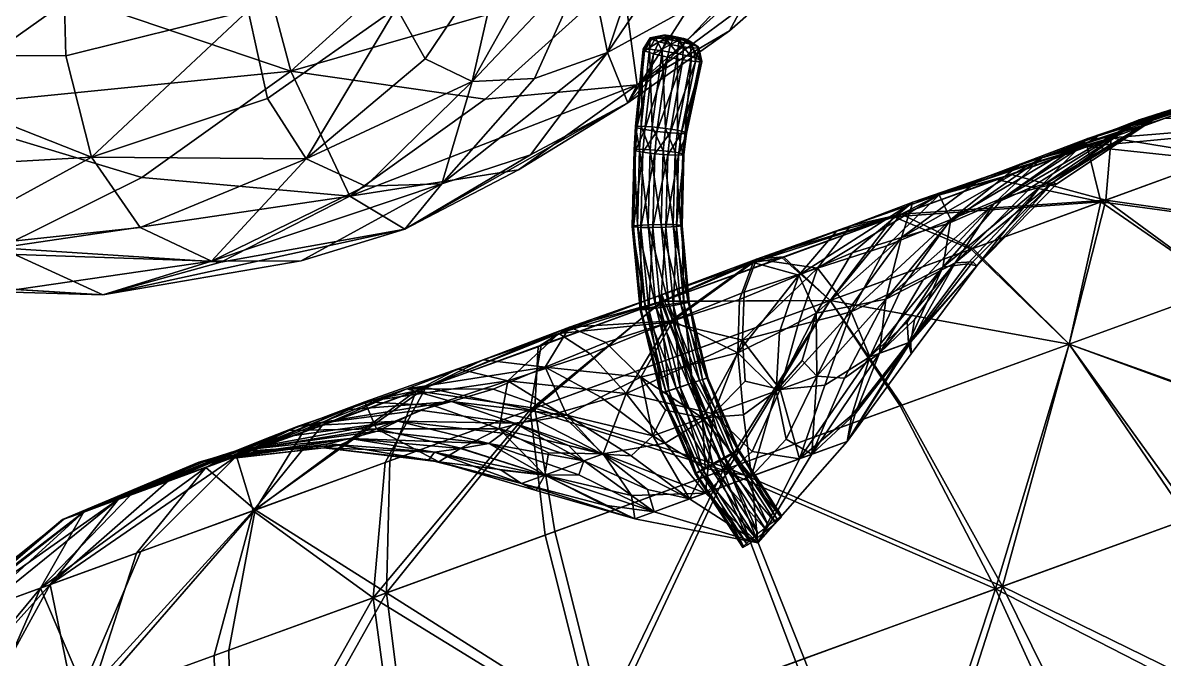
# Model space of a CAD drawing. Header units: millimetres. Extents: x -100 to 100, y -108 to 108.
# Drawn here: x -64.94 to -34.67, y -49 to -32.12 of the extents above; entities that cross this region are included whole.
import ezdxf

# ---------------------------------------------------------------- set-up
doc = ezdxf.new("R2010")
doc.units = ezdxf.units.MM
doc.layers.get('0').update_dxf_attribs({"color": 53, "true_color": 0xc6e157})

msp = doc.modelspace()

# ---------------------------------------------------------------- meshes
at = {"color": 54, "true_color": 0x94b11b}
mesh = msp.add_polyface(dxfattribs=at)
corners = [(-79.263, -26.28, 10.909), (-73.817, -31.132, 13.058), (-77.803, -33.025, 18.098), (-73.112, -10.651, 1.189), (-76.701, -14.652, 3.245), (-81.479, -9.493, 3.93), (-63.482, -10.313, 0.113), (-57.189, -14.317, 1.674), (-61.127, -19.586, 2.978), (-67.222, -15.322, 1.347), (-65.318, -24.252, 5.386), (-71.201, -19.757, 3.627), (-69.738, -6.132, 0.078), (-69.602, -28.154, 8.783), (-75.266, -23.462, 6.849), (-80.367, -17.991, 6.153), (-60.134, -4.888, 0.029), (-53.665, -8.604, 1.586), (-59.39, -27.577, 8.832), (-55.244, -22.968, 6.443), (-63.633, -31.439, 12.2), (-74.92, -17.383, 64.298), (-72.8, -11.8, 66.568), (-79.301, -8.301, 65.097), (-69.559, -24.748, 61.575), (-63.387, -25.742, 60.986), (-62.291, -21.475, 63.654), (-68.28, -19.893, 64.551), (-60.663, -17.002, 65.597), (-66.378, -14.8, 66.678), (-76.354, -22.71, 61.085), (-58.56, -12.496, 66.731), (-56.039, -8.126, 66.974), (-61.052, -4.714, 68.117), (-63.94, -9.672, 67.889), (-70.104, -6.194, 67.837), (-63.893, -29.633, 57.676), (-70.13, -29.159, 57.818), (-76.991, -27.549, 56.985), (-76.85, -31.737, 52.204), (-70.002, -32.971, 53.467), (-56.286, -18.107, 63.495), (-58.514, -25.534, 59.424), (-57.61, -21.896, 61.751), (-58.974, -28.883, 56.618), (-58.964, -31.797, 53.447)]
mesh.append_faces([[corners[k] for k in face] for face in [(0, 1, 2, 0), (3, 4, 5, 3), (6, 7, 8, 6), (8, 9, 6, 8), (8, 10, 11, 8), (11, 9, 8, 11), (11, 4, 3, 11), (3, 9, 11, 3), (3, 12, 6, 3), (6, 9, 3, 6), (13, 1, 0, 13), (0, 14, 13, 0), (15, 4, 11, 15), (11, 14, 15, 11), (11, 10, 13, 11), (13, 14, 11, 13), (6, 16, 17, 6), (18, 10, 8, 18), (8, 19, 18, 8), (13, 10, 18, 13), (18, 20, 13, 18), (21, 22, 23, 21), (24, 25, 26, 24), (26, 27, 24, 26), (26, 28, 29, 26), (29, 27, 26, 29), (29, 22, 21, 29), (21, 27, 29, 21), (21, 30, 24, 21), (24, 27, 21, 24), (31, 32, 33, 31), (33, 34, 31, 33), (35, 22, 29, 35), (29, 34, 35, 29), (29, 28, 31, 29), (31, 34, 29, 31), (23, 22, 35, 23), (36, 25, 24, 36), (24, 37, 36, 24), (24, 30, 38, 24), (38, 37, 24, 38), (38, 39, 40, 38), (36, 37, 40, 36), (31, 28, 41, 31), (26, 25, 42, 26), (42, 43, 26, 42), (41, 28, 26, 41), (26, 43, 41, 26), (42, 25, 36, 42), (36, 44, 42, 36), (45, 44, 36, 45)]], dxfattribs={"vtx2": -1, "vtx3": -1, "color": 54})
mesh = msp.add_polyface(dxfattribs=at)
corners = [(-56.27, -36.72, 24.988), (-51.795, -36.018, 29.254), (-54.807, -37.599, 32.9), (-59.692, -38.467, 29.183), (-57.561, -38.433, 36.897), (-62.818, -39.333, 33.808), (-49.048, -30.869, 18.473), (-53.829, -29.77, 13.388), (-49.922, -25.441, 11.123), (-48.642, -33.765, 26.082), (-52.678, -34.153, 21.377), (-57.833, -33.408, 16.574), (-45.459, -30.913, 23.507), (-59.39, -27.577, 8.832), (-59.942, -38.442, 41.12), (-53.83, -36.394, 39.343), (-55.849, -36.458, 42.866), (-51.371, -33.597, 41.186), (-53.02, -33.678, 44.016), (-54.273, -33.08, 46.877), (-57.427, -35.731, 46.458), (-48.897, -34.247, 32.894), (-51.477, -35.629, 35.987), (-47.286, -31.74, 35.899), (-49.429, -32.915, 38.455), (-49.933, -30.419, 42.465), (-48.392, -29.817, 40.316), (-48.095, -26.695, 41.581), (-46.671, -28.834, 38.259), (-52.174, -29.969, 46.818), (-51.228, -30.478, 44.644), (-50.245, -27.234, 44.82), (-46.199, -32.335, 30.163), (-43.476, -29.939, 27.911), (-45.035, -30.184, 33.595), (-58.964, -31.797, 53.447), (-55.34, -29.75, 52.406), (-55.26, -27.276, 54.927), (-55.029, -31.728, 49.698), (-58.456, -34.129, 50.023), (-52.669, -28.865, 48.953), (-52.796, -27.242, 50.993)]
mesh.append_faces([[corners[k] for k in face] for face in [(0, 1, 2, 0), (2, 3, 0, 2), (2, 4, 5, 2), (6, 7, 8, 6), (9, 1, 0, 9), (0, 10, 9, 0), (11, 10, 0, 11), (11, 7, 6, 11), (6, 10, 11, 6), (6, 12, 9, 6), (9, 10, 6, 9), (13, 7, 11, 13), (14, 4, 15, 14), (15, 16, 14, 15), (15, 17, 18, 15), (18, 16, 15, 18), (18, 19, 20, 18), (20, 16, 18, 20), (2, 1, 21, 2), (21, 22, 2, 21), (21, 23, 24, 21), (24, 22, 21, 24), (24, 17, 15, 24), (15, 22, 24, 15), (15, 4, 2, 15), (2, 22, 15, 2), (25, 26, 27, 25), (25, 17, 24, 25), (24, 26, 25, 24), (24, 23, 28, 24), (28, 26, 24, 28), (29, 30, 31, 29), (29, 19, 18, 29), (18, 30, 29, 18), (18, 17, 25, 18), (25, 30, 18, 25), (21, 1, 9, 21), (9, 32, 21, 9), (9, 12, 33, 9), (33, 32, 9, 33), (34, 32, 33, 34), (34, 23, 21, 34), (21, 32, 34, 21), (28, 23, 34, 28), (35, 36, 37, 35), (20, 19, 38, 20), (38, 39, 20, 38), (38, 36, 35, 38), (38, 40, 41, 38), (38, 19, 29, 38), (29, 40, 38, 29)]], dxfattribs={"vtx2": -1, "vtx3": -1, "color": 54})
mesh = msp.add_polyface(dxfattribs=at)
corners = [(-77.803, -33.025, 18.098), (-73.817, -31.132, 13.058), (-67.814, -34.405, 16.429), (-71.776, -36.324, 21.398), (-61.787, -36.225, 20.559), (-65.543, -38.09, 25.222), (-68.969, -38.957, 30.377), (-75.381, -37.164, 26.902), (-81.423, -33.815, 23.683), (-62.818, -39.333, 33.808), (-59.692, -38.467, 29.183), (-54.807, -37.599, 32.9), (-56.27, -36.72, 24.988), (-59.942, -38.442, 41.12), (-61.833, -37.553, 45.446), (-67.69, -38.175, 43.725), (-65.526, -39.256, 38.707), (-74.304, -37.514, 41.425), (-71.933, -38.781, 35.839), (-57.561, -38.433, 36.897), (-78.495, -36.896, 32.731), (-80.982, -35.487, 38.678), (-57.833, -33.408, 16.574), (-69.602, -28.154, 8.783), (-63.633, -31.439, 12.2), (-59.39, -27.577, 8.832), (-75.948, -35.113, 46.948), (-76.85, -31.737, 52.204), (-83.645, -29.319, 50.085), (-63.12, -35.688, 49.751), (-69.185, -36.028, 48.707), (-63.805, -32.999, 53.879), (-70.002, -32.971, 53.467), (-70.13, -29.159, 57.818), (-76.991, -27.549, 56.985), (-63.893, -29.633, 57.676), (-57.427, -35.731, 46.458), (-55.849, -36.458, 42.866), (-58.964, -31.797, 53.447), (-58.456, -34.129, 50.023), (-55.029, -31.728, 49.698)]
mesh.append_faces([[corners[k] for k in face] for face in [(0, 1, 2, 0), (2, 3, 0, 2), (2, 4, 5, 2), (5, 3, 2, 5), (5, 6, 7, 5), (7, 3, 5, 7), (7, 8, 0, 7), (0, 3, 7, 0), (9, 10, 11, 9), (9, 6, 5, 9), (5, 10, 9, 5), (5, 4, 12, 5), (12, 10, 5, 12), (13, 14, 15, 13), (15, 16, 13, 15), (15, 17, 18, 15), (18, 16, 15, 18), (18, 6, 9, 18), (9, 16, 18, 9), (9, 19, 13, 9), (13, 16, 9, 13), (7, 6, 18, 7), (18, 20, 7, 18), (18, 17, 21, 18), (21, 20, 18, 21), (12, 4, 22, 12), (2, 1, 23, 2), (23, 24, 2, 23), (22, 24, 25, 22), (22, 4, 2, 22), (2, 24, 22, 2), (21, 17, 26, 21), (26, 27, 28, 26), (15, 14, 29, 15), (29, 30, 15, 29), (29, 31, 32, 29), (32, 30, 29, 32), (32, 27, 26, 32), (26, 30, 32, 26), (26, 17, 15, 26), (15, 30, 26, 15), (32, 33, 34, 32), (32, 31, 35, 32), (36, 14, 13, 36), (13, 37, 36, 13), (35, 31, 38, 35), (29, 14, 36, 29), (36, 39, 29, 36), (38, 39, 40, 38), (38, 31, 29, 38), (29, 39, 38, 29)]], dxfattribs={"vtx2": -1, "vtx3": -1, "color": 54})
mesh = msp.add_polyface(dxfattribs=at)
corners = [(-47.376, -32.588, 33.652), (-47.514, -32.571, 33.55), (-47.682, -32.54, 33.531), (-47.837, -32.504, 33.6), (-47.935, -32.472, 33.737), (-47.951, -32.453, 33.907), (-47.881, -32.452, 34.064), (-47.743, -32.47, 34.165), (-47.574, -32.501, 34.184), (-47.42, -32.537, 34.116), (-47.322, -32.569, 33.978), (-47.423, -32.758, 33.255), (-47.761, -32.696, 33.217), (-48.069, -32.624, 33.354), (-48.265, -32.561, 33.629), (-48.298, -32.523, 33.969), (-48.157, -32.521, 34.282), (-47.881, -32.556, 34.485), (-47.544, -32.618, 34.523), (-47.236, -32.69, 34.386), (-47.841, -33.035, 33.111), (-47.434, -33.109, 33.157), (-48.213, -32.947, 33.277), (-48.45, -32.87, 33.609), (-48.489, -32.825, 34.019), (-48.32, -32.823, 34.397), (-47.987, -32.865, 34.642), (-47.58, -32.94, 34.688), (-47.208, -33.027, 34.522), (-48.652, -34.905, 33.822), (-48.446, -34.953, 33.535), (-48.687, -34.872, 34.175), (-48.54, -34.864, 34.499), (-48.252, -34.882, 34.708), (-47.899, -34.922, 34.746)]
mesh.append_faces([[corners[k] for k in face] for face in [(2, 4, 6, 2), (6, 8, 10, 6), (2, 6, 10, 2), (0, 2, 10, 0)]], dxfattribs={"vtx0": -1, "vtx1": -1, "vtx2": -1, "vtx3": -1, "color": 54})
mesh.append_faces([[corners[k] for k in face] for face in [(0, 1, 2, 0), (2, 3, 4, 2), (4, 5, 6, 4), (6, 7, 8, 6), (8, 9, 10, 8), (11, 1, 0, 11), (12, 2, 1, 12), (1, 11, 12, 1), (13, 3, 2, 13), (2, 12, 13, 2), (14, 4, 3, 14), (3, 13, 14, 3), (15, 5, 4, 15), (4, 14, 15, 4), (16, 6, 5, 16), (5, 15, 16, 5), (17, 7, 6, 17), (6, 16, 17, 6), (18, 8, 7, 18), (7, 17, 18, 7), (19, 9, 8, 19), (8, 18, 19, 8), (20, 12, 11, 20), (11, 21, 20, 11), (22, 13, 12, 22), (12, 20, 22, 12), (23, 14, 13, 23), (13, 22, 23, 13), (24, 15, 14, 24), (14, 23, 24, 14), (25, 16, 15, 25), (15, 24, 25, 15), (26, 17, 16, 26), (16, 25, 26, 16), (27, 18, 17, 27), (17, 26, 27, 17), (18, 27, 28, 18), (29, 23, 22, 29), (22, 30, 29, 22), (31, 24, 23, 31), (23, 29, 31, 23), (32, 25, 24, 32), (24, 31, 32, 24), (33, 26, 25, 33), (25, 32, 33, 25), (34, 27, 26, 34), (26, 33, 34, 26)]], dxfattribs={"vtx2": -1, "vtx3": -1, "color": 54})
mesh = msp.add_polyface(dxfattribs=at)
corners = [(-43.522, -39.485, 13.177), (-44.766, -38.331, 17.038), (-41.644, -37.202, 18.318), (-39.745, -38.111, 14.617), (-45.485, -38.392, 20.693), (-48.002, -39.516, 16.361), (-43.866, -38.631, 24.904), (-42.027, -38.036, 26.156), (-40.633, -36.685, 23.315), (-42.985, -37.511, 21.825), (-45.804, -39.263, 23.91), (-47.977, -39.507, 52.392), (-44.797, -38.357, 52.034), (-45.57, -38.482, 48.454), (-47.991, -39.334, 48.705), (-41.834, -37.271, 50.81), (-43.527, -39.487, 55.788), (-39.784, -38.125, 54.336), (-41.631, -37.817, 41.534), (-42.941, -38.22, 43.239), (-41.337, -36.882, 45.874), (-44.361, -38.811, 44.48), (-45.933, -39.457, 45.216), (-43.354, -37.646, 47.472), (-39.125, -36.278, 48.866), (-40.324, -37.342, 27.462), (-42.968, -39.784, 28.388), (-43.894, -39.825, 41.116), (-40.393, -37.441, 39.612), (-42.046, -39.448, 38.203), (-42.972, -39.637, 39.748), (-47.306, -32.588, 33.808), (-47.376, -32.588, 33.652), (-47.322, -32.569, 33.978), (-47.148, -32.793, 33.458), (-47.007, -32.791, 33.771), (-47.423, -32.758, 33.255), (-47.039, -32.754, 34.111), (-47.42, -32.537, 34.116), (-47.236, -32.69, 34.386), (-47.101, -33.151, 33.402), (-46.932, -33.149, 33.78), (-47.434, -33.109, 33.157), (-47.208, -33.027, 34.522), (-47.544, -32.618, 34.523), (-46.971, -33.104, 34.19), (-47.482, -35.063, 33.638), (-47.335, -35.055, 33.962), (-47.369, -35.022, 34.315), (-47.576, -34.973, 34.602)]
mesh.append_faces([[corners[k] for k in face] for face in [(31, 32, 33, 31)]], dxfattribs={"vtx1": -1, "vtx3": -1, "color": 54})
mesh.append_faces([[corners[k] for k in face] for face in [(0, 1, 2, 0), (2, 3, 0, 2), (4, 1, 5, 4), (6, 7, 8, 6), (8, 9, 6, 8), (2, 9, 8, 2), (2, 1, 4, 2), (4, 9, 2, 4), (4, 10, 6, 4), (6, 9, 4, 6), (11, 12, 13, 11), (13, 14, 11, 13), (15, 12, 16, 15), (16, 17, 15, 16), (18, 19, 20, 18), (21, 22, 13, 21), (13, 23, 21, 13), (13, 12, 15, 13), (15, 23, 13, 15), (15, 24, 20, 15), (20, 23, 15, 20), (20, 19, 21, 20), (21, 23, 20, 21), (25, 7, 26, 25), (21, 19, 27, 21), (18, 28, 29, 18), (27, 19, 18, 27), (18, 30, 27, 18), (34, 32, 31, 34), (31, 35, 34, 31), (32, 34, 36, 32), (37, 33, 38, 37), (38, 39, 37, 38), (35, 31, 33, 35), (33, 37, 35, 33), (40, 34, 35, 40), (35, 41, 40, 35), (42, 36, 34, 42), (34, 40, 42, 34), (43, 39, 44, 43), (45, 37, 39, 45), (39, 43, 45, 39), (41, 35, 37, 41), (37, 45, 41, 37), (46, 40, 41, 46), (41, 47, 46, 41), (48, 45, 43, 48), (43, 49, 48, 43), (47, 41, 45, 47), (45, 48, 47, 45)]], dxfattribs={"vtx2": -1, "vtx3": -1, "color": 54})
mesh = msp.add_polyface(dxfattribs=at)
corners = [(-47.77, -35.044, 33.429), (-47.434, -33.109, 33.157), (-47.101, -33.151, 33.402), (-47.482, -35.063, 33.638), (-48.123, -35.004, 33.391), (-47.841, -33.035, 33.111), (-48.446, -34.953, 33.535), (-48.213, -32.947, 33.277), (-47.576, -34.973, 34.602), (-47.208, -33.027, 34.522), (-47.58, -32.94, 34.688), (-47.899, -34.922, 34.746), (-47.406, -35.626, 34.008), (-47.456, -37.509, 34.13), (-47.6, -37.529, 33.815), (-48.545, -37.549, 33.723), (-48.492, -35.557, 33.594), (-48.176, -35.596, 33.453), (-48.229, -37.552, 33.58), (-48.748, -37.537, 34.005), (-48.694, -35.517, 33.875), (-48.782, -37.517, 34.35), (-48.728, -35.488, 34.219), (-48.639, -37.497, 34.666), (-48.585, -35.477, 34.535), (-48.356, -37.48, 34.867), (-48.303, -35.488, 34.738), (-48.01, -37.473, 34.901), (-47.957, -35.517, 34.774), (-47.693, -37.476, 34.757), (-47.641, -35.557, 34.633), (-47.49, -37.489, 34.475), (-47.439, -35.597, 34.352), (-47.335, -35.055, 33.962), (-47.549, -35.637, 33.692), (-47.831, -35.626, 33.489), (-48.652, -34.905, 33.822), (-48.687, -34.872, 34.175), (-48.54, -34.864, 34.499), (-48.252, -34.882, 34.708), (-47.369, -35.022, 34.315)]
mesh.append_faces([[corners[k] for k in face] for face in [(0, 1, 2, 0), (2, 3, 0, 2), (4, 5, 1, 4), (1, 0, 4, 1), (6, 7, 5, 6), (5, 4, 6, 5), (8, 9, 10, 8), (10, 11, 8, 10), (12, 13, 14, 12), (15, 16, 17, 15), (17, 18, 15, 17), (19, 20, 16, 19), (16, 15, 19, 16), (21, 22, 20, 21), (20, 19, 21, 20), (23, 24, 22, 23), (22, 21, 23, 22), (25, 26, 24, 25), (24, 23, 25, 24), (27, 28, 26, 27), (26, 25, 27, 26), (29, 30, 28, 29), (28, 27, 29, 28), (31, 32, 30, 31), (30, 29, 31, 30), (13, 12, 32, 13), (32, 31, 13, 32), (33, 12, 34, 33), (34, 3, 33, 34), (3, 34, 35, 3), (35, 0, 3, 35), (0, 35, 17, 0), (17, 4, 0, 17), (4, 17, 16, 4), (16, 6, 4, 16), (6, 16, 20, 6), (20, 36, 6, 20), (36, 20, 22, 36), (22, 37, 36, 22), (37, 22, 24, 37), (24, 38, 37, 24), (38, 24, 26, 38), (26, 39, 38, 26), (39, 26, 28, 39), (28, 11, 39, 28), (11, 28, 30, 11), (30, 8, 11, 30), (8, 30, 32, 8), (32, 40, 8, 32), (40, 32, 12, 40), (12, 33, 40, 12)]], dxfattribs={"vtx2": -1, "vtx3": -1, "color": 54})
mesh = msp.add_polyface(dxfattribs=at)
corners = [(-30.38, -34.702, 22.34), (-33.847, -34.357, 24.684), (-32.19, -33.761, 27.447), (-36.215, -36.826, 16.686), (-33.045, -35.672, 19.283), (-29.367, -37.8, 16.421), (-38.719, -36.144, 20.084), (-36.072, -35.174, 22.218), (-40.324, -37.342, 27.462), (-38.486, -35.874, 25.014), (-40.633, -36.685, 23.315), (-38.917, -36.756, 28.881), (-36.69, -35.191, 26.928), (-37.963, -36.483, 30.477), (-37.514, -36.393, 32.199), (-34.701, -34.526, 31.375), (-35.394, -34.749, 29.062), (-31.233, -33.42, 30.46), (-41.644, -37.202, 18.318), (-36.35, -36.875, 52.062), (-39.125, -36.278, 48.866), (-41.834, -37.271, 50.81), (-30.753, -34.838, 45.642), (-33.31, -35.769, 49.115), (-29.402, -37.813, 51.943), (-34.63, -34.656, 43.429), (-36.711, -35.406, 46.35), (-37.882, -35.684, 41.386), (-40.393, -37.441, 39.612), (-41.631, -37.817, 41.534), (-41.337, -36.882, 45.874), (-39.514, -36.248, 43.779), (-32.922, -34.027, 40.27), (-37.618, -36.357, 33.999), (-34.716, -34.502, 33.83), (-38.201, -36.495, 35.848), (-35.331, -34.696, 36.358), (-31.708, -33.578, 36.983), (-31.109, -33.367, 33.676), (-39.188, -36.928, 37.718), (-36.437, -35.128, 38.895)]
mesh.append_faces([[corners[k] for k in face] for face in [(0, 1, 2, 0), (3, 4, 5, 3), (3, 6, 7, 3), (7, 4, 3, 7), (7, 1, 0, 7), (0, 4, 7, 0), (8, 9, 10, 8), (8, 11, 12, 8), (12, 9, 8, 12), (12, 1, 7, 12), (7, 9, 12, 7), (7, 6, 10, 7), (10, 9, 7, 10), (13, 14, 15, 13), (15, 16, 13, 15), (15, 17, 2, 15), (2, 16, 15, 2), (2, 1, 12, 2), (12, 16, 2, 12), (12, 11, 13, 12), (13, 16, 12, 13), (18, 6, 3, 18), (10, 6, 18, 10), (19, 20, 21, 19), (22, 23, 24, 22), (22, 25, 26, 22), (26, 23, 22, 26), (26, 20, 19, 26), (19, 23, 26, 19), (27, 28, 29, 27), (30, 20, 26, 30), (26, 31, 30, 26), (26, 25, 27, 26), (27, 31, 26, 27), (32, 25, 22, 32), (15, 14, 33, 15), (33, 34, 15, 33), (33, 35, 36, 33), (36, 34, 33, 36), (36, 37, 38, 36), (38, 34, 36, 38), (38, 17, 15, 38), (15, 34, 38, 15), (39, 28, 27, 39), (27, 40, 39, 27), (27, 25, 32, 27), (32, 40, 27, 32), (32, 37, 36, 32), (36, 40, 32, 36), (36, 35, 39, 36), (39, 40, 36, 39)]], dxfattribs={"vtx2": -1, "vtx3": -1, "color": 54})
mesh = msp.add_polyface(dxfattribs=at)
corners = [(-48.002, -39.516, 16.361), (-48.077, -39.365, 20.066), (-45.485, -38.392, 20.693), (-47.977, -39.507, 52.392), (-47.991, -39.334, 48.705), (-50.439, -40.195, 48.253), (-48.937, -41.956, 26.034), (-47.342, -41.228, 26.084), (-47.808, -40.066, 23.378), (-47.904, -43.274, 28.492), (-46.623, -42.49, 28.366), (-48.549, -41.519, 42.414), (-47.892, -42.394, 40.788), (-48.227, -43.074, 39.602), (-46.911, -42.595, 40.358), (-47.268, -41.201, 42.687), (-49.477, -40.599, 45.005), (-47.7, -40.026, 45.405), (-47.6, -37.529, 33.815), (-47.549, -35.637, 33.692), (-47.406, -35.626, 34.008), (-47.882, -37.545, 33.613), (-47.831, -35.626, 33.489), (-48.229, -37.552, 33.58), (-48.176, -35.596, 33.453), (-47.406, -39.566, 33.905), (-47.456, -37.509, 34.13), (-47.263, -39.533, 34.22), (-47.685, -39.616, 33.705), (-48.027, -39.67, 33.674), (-48.339, -39.714, 33.82), (-48.545, -37.549, 33.723), (-48.538, -39.736, 34.103), (-48.748, -37.537, 34.005), (-48.429, -39.696, 34.764), (-48.639, -37.497, 34.666), (-48.782, -37.517, 34.35), (-48.149, -39.645, 34.964), (-48.356, -37.48, 34.867), (-47.808, -39.591, 34.995), (-48.01, -37.473, 34.901), (-47.496, -39.547, 34.849), (-47.693, -37.476, 34.757), (-47.296, -39.526, 34.566), (-47.49, -37.489, 34.475), (-47.507, -41.783, 33.715), (-47.178, -41.674, 33.746), (-47.805, -41.881, 33.862), (-47.995, -41.943, 34.146), (-48.024, -41.951, 34.492), (-48.571, -39.73, 34.449), (-47.885, -41.903, 34.807), (-47.616, -41.812, 35.006), (-47.288, -41.703, 35.036), (-46.989, -41.605, 34.889)]
mesh.append_faces([[corners[k] for k in face] for face in [(0, 1, 2, 0), (3, 4, 5, 3), (6, 7, 8, 6), (6, 9, 10, 6), (10, 7, 6, 10), (11, 12, 13, 11), (14, 12, 11, 14), (11, 15, 14, 11), (11, 16, 17, 11), (17, 15, 11, 17), (18, 19, 20, 18), (21, 22, 19, 21), (19, 18, 21, 19), (23, 24, 22, 23), (22, 21, 23, 22), (25, 18, 26, 25), (26, 27, 25, 26), (28, 21, 18, 28), (18, 25, 28, 18), (29, 23, 21, 29), (21, 28, 29, 21), (30, 31, 23, 30), (23, 29, 30, 23), (32, 33, 31, 32), (31, 30, 32, 31), (34, 35, 36, 34), (37, 38, 35, 37), (35, 34, 37, 35), (39, 40, 38, 39), (38, 37, 39, 38), (41, 42, 40, 41), (40, 39, 41, 40), (43, 44, 42, 43), (42, 41, 43, 42), (27, 26, 44, 27), (44, 43, 27, 44), (45, 29, 28, 45), (28, 46, 45, 28), (47, 30, 29, 47), (29, 45, 47, 29), (48, 32, 30, 48), (30, 47, 48, 30), (49, 50, 32, 49), (32, 48, 49, 32), (51, 34, 50, 51), (50, 49, 51, 50), (52, 37, 34, 52), (34, 51, 52, 34), (53, 39, 37, 53), (37, 52, 53, 37), (39, 53, 54, 39)]], dxfattribs={"vtx2": -1, "vtx3": -1, "color": 54})
mesh = msp.add_polyface(dxfattribs=at)
corners = [(-41.661, -55.5, 2.039), (-35.834, -53.379, 2.864), (-32.598, -60.677, 1.088), (-38.954, -47.067, 5.759), (-37.189, -40.647, 10.951), (-33.054, -39.142, 13.343), (-29.168, -43.505, 10.276), (-33.878, -45.22, 7.553), (-30.228, -51.339, 4.821), (-41.627, -42.262, 9.341), (-41.953, -55.606, 66.822), (-36.223, -53.521, 66.102), (-39.142, -47.136, 63.141), (-37.188, -40.647, 57.888), (-41.671, -42.278, 59.546), (-34.03, -45.275, 61.307), (-30.64, -51.489, 64.141), (-29.28, -43.546, 58.45), (-33.054, -39.142, 55.308), (-33.196, -60.895, 67.958), (-29.367, -37.8, 16.421), (-36.215, -36.826, 16.686), (-40.633, -36.685, 23.315), (-42.027, -38.036, 26.156), (-40.324, -37.342, 27.462), (-39.745, -38.111, 14.617), (-43.522, -39.485, 13.177), (-41.644, -37.202, 18.318), (-39.784, -38.125, 54.336), (-43.527, -39.487, 55.788), (-36.35, -36.875, 52.062), (-41.834, -37.271, 50.81), (-29.402, -37.813, 51.943), (-33.31, -35.769, 49.115), (-41.631, -37.817, 41.534), (-39.514, -36.248, 43.779), (-37.882, -35.684, 41.386), (-41.337, -36.882, 45.874), (-39.632, -38.569, 32.823), (-37.514, -36.393, 32.199), (-37.963, -36.483, 30.477), (-39.885, -38.514, 31.537), (-38.917, -36.756, 28.881), (-40.537, -38.603, 30.353), (-41.45, -40.607, 32.187), (-41.625, -39.147, 29.35), (-42.046, -39.448, 38.203), (-40.393, -37.441, 39.612), (-39.188, -36.928, 37.718), (-41.055, -38.939, 36.791), (-38.201, -36.495, 35.848), (-40.214, -38.485, 35.454), (-37.618, -36.357, 33.999), (-39.741, -38.461, 34.13), (-41.378, -40.899, 33.305), (-41.387, -40.584, 34.374)]
mesh.append_faces([[corners[k] for k in face] for face in [(0, 1, 2, 0), (3, 1, 0, 3), (4, 5, 6, 4), (6, 7, 4, 6), (8, 7, 6, 8), (8, 1, 3, 8), (3, 7, 8, 3), (3, 9, 4, 3), (4, 7, 3, 4), (2, 1, 8, 2), (10, 11, 12, 10), (13, 14, 12, 13), (12, 15, 13, 12), (12, 11, 16, 12), (16, 15, 12, 16), (17, 18, 13, 17), (13, 15, 17, 13), (16, 11, 19, 16), (20, 5, 21, 20), (22, 23, 24, 22), (21, 5, 4, 21), (4, 25, 21, 4), (4, 9, 26, 4), (21, 25, 27, 21), (13, 28, 29, 13), (13, 18, 30, 13), (30, 28, 13, 30), (31, 28, 30, 31), (30, 18, 32, 30), (32, 33, 30, 32), (34, 35, 36, 34), (37, 35, 34, 37), (38, 39, 40, 38), (40, 41, 38, 40), (40, 42, 43, 40), (43, 41, 40, 43), (44, 41, 43, 44), (38, 41, 44, 38), (43, 42, 24, 43), (24, 45, 43, 24), (46, 47, 48, 46), (48, 49, 46, 48), (48, 50, 51, 48), (51, 49, 48, 51), (52, 39, 38, 52), (38, 53, 52, 38), (38, 54, 55, 38), (55, 53, 38, 55), (51, 53, 55, 51), (51, 50, 52, 51), (52, 53, 51, 52)]], dxfattribs={"vtx2": -1, "vtx3": -1, "color": 54})
mesh = msp.add_polyface(dxfattribs=at)
corners = [(-51.365, -42.34, 12.601), (-47.433, -40.909, 12.471), (-46.221, -43.934, 8.608), (-51.275, -40.715, 16.38), (-48.002, -39.516, 16.361), (-50.728, -40.359, 20.002), (-49.892, -40.898, 23.281), (-47.808, -40.066, 23.378), (-48.077, -39.365, 20.066), (-54.508, -41.884, 17.191), (-52.074, -41.618, 23.593), (-53.401, -41.303, 20.554), (-57.511, -42.969, 18.7), (-55.867, -42.171, 21.678), (-54.062, -42.268, 24.357), (-54.758, -41.826, 45.465), (-52.467, -41.835, 42.524), (-53.575, -42.165, 40.846), (-56.379, -42.387, 43.383), (-54.416, -42.397, 38.965), (-57.636, -42.815, 40.974), (-59.273, -43.618, 46.325), (-51.488, -42.385, 55.829), (-51.19, -40.669, 51.936), (-54.256, -41.792, 50.72), (-55.333, -43.784, 54.515), (-47.977, -39.507, 52.392), (-47.491, -40.93, 56.27), (-47.7, -40.026, 45.405), (-49.477, -40.599, 45.005), (-50.439, -40.195, 48.253), (-47.991, -39.334, 48.705), (-51.084, -41.258, 43.978), (-52.736, -41.061, 47.131), (-57.007, -42.801, 48.824), (-48.937, -41.956, 26.034), (-50.716, -42.456, 26.141), (-52.304, -42.886, 26.591), (-50.511, -42.529, 40.231), (-51.304, -42.67, 38.932), (-51.902, -42.739, 37.531), (-49.611, -42.053, 41.494), (-48.549, -41.519, 42.414), (-48.227, -43.074, 39.602), (-48.571, -39.73, 34.449), (-48.782, -37.517, 34.35), (-48.748, -37.537, 34.005), (-48.538, -39.736, 34.103), (-48.429, -39.696, 34.764)]
mesh.append_faces([[corners[k] for k in face] for face in [(0, 1, 2, 0), (0, 3, 4, 0), (4, 1, 0, 4), (5, 6, 7, 5), (7, 8, 5, 7), (4, 3, 5, 4), (5, 8, 4, 5), (9, 3, 0, 9), (10, 6, 5, 10), (5, 11, 10, 5), (5, 3, 9, 5), (9, 11, 5, 9), (9, 12, 13, 9), (13, 11, 9, 13), (13, 14, 10, 13), (10, 11, 13, 10), (15, 16, 17, 15), (17, 18, 15, 17), (17, 19, 20, 17), (15, 18, 21, 15), (22, 23, 24, 22), (24, 25, 22, 24), (26, 23, 22, 26), (22, 27, 26, 22), (28, 29, 30, 28), (30, 31, 28, 30), (30, 23, 26, 30), (32, 16, 15, 32), (15, 33, 32, 15), (15, 34, 24, 15), (24, 33, 15, 24), (24, 23, 30, 24), (30, 33, 24, 30), (30, 29, 32, 30), (32, 33, 30, 32), (7, 6, 35, 7), (35, 6, 10, 35), (10, 36, 35, 10), (10, 14, 37, 10), (37, 36, 10, 37), (17, 16, 38, 17), (38, 39, 17, 38), (17, 39, 40, 17), (38, 16, 32, 38), (32, 41, 38, 32), (32, 29, 42, 32), (42, 41, 32, 42), (43, 41, 42, 43), (44, 45, 46, 44), (46, 47, 44, 46), (45, 44, 48, 45)]], dxfattribs={"vtx2": -1, "vtx3": -1, "color": 54})
mesh = msp.add_polyface(dxfattribs=at)
corners = [(-43.522, -39.485, 13.177), (-39.745, -38.111, 14.617), (-37.189, -40.647, 10.951), (-48.002, -39.516, 16.361), (-44.766, -38.331, 17.038), (-47.433, -40.909, 12.471), (-47.808, -40.066, 23.378), (-45.804, -39.263, 23.91), (-45.485, -38.392, 20.693), (-48.077, -39.365, 20.066), (-43.527, -39.487, 55.788), (-44.797, -38.357, 52.034), (-47.977, -39.507, 52.392), (-47.491, -40.93, 56.27), (-45.57, -38.482, 48.454), (-45.933, -39.457, 45.216), (-47.7, -40.026, 45.405), (-47.991, -39.334, 48.705), (-41.671, -42.278, 59.546), (-37.188, -40.647, 57.888), (-40.537, -38.603, 30.353), (-41.487, -40.063, 31.171), (-41.45, -40.607, 32.187), (-41.378, -40.899, 33.305), (-39.632, -38.569, 32.823), (-42.968, -39.784, 28.388), (-41.625, -39.147, 29.35), (-40.324, -37.342, 27.462), (-43.67, -41.733, 30.217), (-42.472, -40.979, 30.909), (-42.027, -38.036, 26.156), (-43.866, -38.631, 24.904), (-44.385, -40.151, 27.326), (-45.851, -40.537, 26.46), (-44.857, -41.847, 29.141), (-47.342, -41.228, 26.084), (-45.974, -40.878, 42.489), (-47.268, -41.201, 42.687), (-44.361, -38.811, 44.48), (-44.872, -40.329, 41.997), (-43.894, -39.825, 41.116), (-44.265, -41.074, 39.781), (-44.958, -41.884, 39.795), (-42.046, -39.448, 38.203), (-42.972, -39.637, 39.748), (-41.631, -37.817, 41.534), (-43.15, -41.544, 37.013), (-43.879, -41.491, 38.444), (-40.214, -38.485, 35.454), (-41.291, -39.992, 35.24), (-42.218, -40.887, 35.914), (-41.055, -38.939, 36.791), (-41.387, -40.584, 34.374), (-46.909, -41.584, 33.945), (-47.406, -39.566, 33.905), (-47.263, -39.533, 34.22), (-46.77, -41.536, 34.259), (-47.178, -41.674, 33.746), (-47.685, -39.616, 33.705), (-46.989, -41.605, 34.889), (-47.496, -39.547, 34.849), (-47.808, -39.591, 34.995), (-46.799, -41.544, 34.605), (-47.296, -39.526, 34.566)]
mesh.append_faces([[corners[k] for k in face] for face in [(0, 1, 2, 0), (3, 4, 0, 3), (0, 5, 3, 0), (6, 7, 8, 6), (8, 9, 6, 8), (10, 11, 12, 10), (12, 13, 10, 12), (14, 15, 16, 14), (16, 17, 14, 16), (10, 18, 19, 10), (20, 21, 22, 20), (22, 23, 24, 22), (25, 26, 27, 25), (25, 28, 29, 25), (29, 26, 25, 29), (29, 21, 20, 29), (20, 26, 29, 20), (22, 21, 29, 22), (25, 30, 31, 25), (31, 32, 25, 31), (31, 7, 33, 31), (33, 32, 31, 33), (25, 32, 34, 25), (33, 7, 6, 33), (6, 35, 33, 6), (16, 15, 36, 16), (36, 37, 16, 36), (36, 15, 38, 36), (38, 39, 36, 38), (40, 39, 38, 40), (40, 41, 42, 40), (43, 44, 45, 43), (43, 46, 47, 43), (47, 44, 43, 47), (47, 41, 40, 47), (40, 44, 47, 40), (48, 49, 50, 48), (50, 51, 48, 50), (50, 46, 43, 50), (43, 51, 50, 43), (52, 49, 48, 52), (50, 49, 52, 50), (53, 54, 55, 53), (55, 56, 53, 55), (57, 58, 54, 57), (54, 53, 57, 54), (59, 60, 61, 59), (62, 63, 60, 62), (60, 59, 62, 60), (56, 55, 63, 56), (63, 62, 56, 63)]], dxfattribs={"vtx2": -1, "vtx3": -1, "color": 54})
mesh = msp.add_polyface(dxfattribs=at)
corners = [(-43.522, -39.485, 13.177), (-41.627, -42.262, 9.341), (-46.221, -43.934, 8.608), (-47.433, -40.909, 12.471), (-46.367, -43.987, 60.144), (-41.671, -42.278, 59.546), (-43.527, -39.487, 55.788), (-47.491, -40.93, 56.27), (-43.074, -43.225, 33.704), (-41.378, -40.899, 33.305), (-41.45, -40.607, 32.187), (-42.95, -42.529, 32.369), (-42.472, -40.979, 30.909), (-43.67, -41.733, 30.217), (-44.344, -43.687, 31.852), (-45.851, -40.537, 26.46), (-45.778, -41.625, 28.006), (-44.857, -41.847, 29.141), (-44.385, -40.151, 27.326), (-42.968, -39.784, 28.388), (-46.623, -42.49, 28.366), (-47.342, -41.228, 26.084), (-45.597, -43.492, 30.403), (-45.974, -40.878, 42.489), (-45.823, -42.517, 40.011), (-46.911, -42.595, 40.358), (-47.268, -41.201, 42.687), (-45.612, -44.148, 37.522), (-44.958, -41.884, 39.795), (-44.872, -40.329, 41.997), (-43.894, -39.825, 41.116), (-44.691, -43.163, 37.648), (-44.265, -41.074, 39.781), (-43.879, -41.491, 38.444), (-43.15, -41.544, 37.013), (-44.012, -43.566, 35.898), (-42.218, -40.887, 35.914), (-42.861, -42.496, 34.885), (-41.387, -40.584, 34.374), (-46.08, -43.512, 33.924), (-46.909, -41.584, 33.945), (-46.77, -41.536, 34.259), (-45.948, -43.45, 34.238), (-46.333, -43.643, 33.724), (-47.178, -41.674, 33.746), (-46.637, -43.807, 33.693), (-47.507, -41.783, 33.715), (-46.913, -43.96, 33.839), (-47.805, -41.881, 33.862), (-46.723, -43.891, 34.983), (-47.616, -41.812, 35.006), (-47.885, -41.903, 34.807), (-46.419, -43.727, 35.014), (-47.288, -41.703, 35.036), (-46.143, -43.574, 34.868), (-46.989, -41.605, 34.889), (-45.971, -43.473, 34.584), (-46.799, -41.544, 34.605)]
mesh.append_faces([[corners[k] for k in face] for face in [(0, 1, 2, 0), (2, 3, 0, 2), (4, 5, 6, 4), (6, 7, 4, 6), (8, 9, 10, 8), (10, 11, 8, 10), (12, 11, 10, 12), (12, 13, 14, 12), (14, 11, 12, 14), (15, 16, 17, 15), (17, 18, 15, 17), (17, 13, 19, 17), (20, 16, 15, 20), (15, 21, 20, 15), (14, 13, 17, 14), (17, 22, 14, 17), (17, 16, 20, 17), (20, 22, 17, 20), (23, 24, 25, 23), (25, 26, 23, 25), (25, 24, 27, 25), (28, 29, 30, 28), (28, 24, 23, 28), (23, 29, 28, 23), (28, 31, 27, 28), (28, 32, 33, 28), (33, 31, 28, 33), (33, 34, 35, 33), (35, 31, 33, 35), (35, 34, 36, 35), (36, 37, 35, 36), (38, 37, 36, 38), (38, 9, 8, 38), (8, 37, 38, 8), (39, 40, 41, 39), (41, 42, 39, 41), (43, 44, 40, 43), (40, 39, 43, 40), (45, 46, 44, 45), (44, 43, 45, 44), (47, 48, 46, 47), (46, 45, 47, 46), (49, 50, 51, 49), (52, 53, 50, 52), (50, 49, 52, 50), (54, 55, 53, 54), (53, 52, 54, 53), (56, 57, 55, 56), (55, 54, 56, 55), (42, 41, 57, 42), (57, 56, 42, 57)]], dxfattribs={"vtx2": -1, "vtx3": -1, "color": 54})
mesh = msp.add_polyface(dxfattribs=at)
corners = [(-54.508, -41.884, 17.191), (-55.205, -43.738, 13.67), (-58.783, -45.04, 15.566), (-51.365, -42.34, 12.601), (-55.564, -42.889, 25.617), (-54.062, -42.268, 24.357), (-55.867, -42.171, 21.678), (-54.998, -42.683, 36.904), (-55.542, -42.955, 34.771), (-59.29, -43.476, 35.567), (-57.636, -42.815, 40.974), (-54.416, -42.397, 38.965), (-54.256, -41.792, 50.72), (-57.007, -42.801, 48.824), (-58.837, -45.06, 52.373), (-51.488, -42.385, 55.829), (-51.09, -45.706, 59.712), (-46.367, -43.987, 60.144), (-47.491, -40.93, 56.27), (-52.304, -42.886, 26.591), (-50.996, -43.524, 28.039), (-49.551, -43.555, 28.35), (-50.716, -42.456, 26.141), (-47.904, -43.274, 28.492), (-48.937, -41.956, 26.034), (-56.542, -43.319, 27.181), (-53.904, -43.764, 28.8), (-53.324, -43.405, 27.572), (-51.095, -44.117, 29.167), (-56.958, -43.396, 28.858), (-54.175, -43.715, 29.991), (-56.853, -43.284, 30.679), (-54.024, -43.512, 31.264), (-56.27, -43.146, 32.673), (-52.58, -43.282, 34.331), (-53.337, -43.41, 32.737), (-51.096, -44.118, 32.788), (-52.214, -43.001, 35.963), (-51.902, -42.739, 37.531), (-50.469, -43.332, 36.782), (-50.058, -43.74, 35.554), (-50.511, -42.529, 40.231), (-48.804, -43.602, 38.334), (-49.569, -43.562, 37.33), (-51.304, -42.67, 38.932), (-53.575, -42.165, 40.846), (-48.227, -43.074, 39.602), (-49.611, -42.053, 41.494), (-47.892, -42.394, 40.788), (-46.911, -42.595, 40.358), (-47.085, -44.062, 34.123), (-47.995, -41.943, 34.146), (-47.805, -41.881, 33.862), (-46.913, -43.96, 33.839), (-47.107, -44.085, 34.469), (-48.024, -41.951, 34.492), (-46.975, -44.022, 34.784), (-47.885, -41.903, 34.807), (-46.723, -43.891, 34.983)]
mesh.append_faces([[corners[k] for k in face] for face in [(0, 1, 2, 0), (3, 1, 0, 3), (4, 5, 6, 4), (7, 8, 9, 7), (10, 11, 7, 10), (12, 13, 14, 12), (15, 16, 17, 15), (17, 18, 15, 17), (19, 20, 21, 19), (21, 22, 19, 21), (21, 23, 24, 21), (24, 22, 21, 24), (4, 25, 26, 4), (26, 27, 4, 26), (28, 20, 19, 28), (19, 27, 28, 19), (19, 5, 4, 19), (4, 27, 19, 4), (21, 20, 28, 21), (26, 25, 29, 26), (29, 30, 26, 29), (29, 31, 32, 29), (32, 30, 29, 32), (33, 8, 34, 33), (34, 35, 33, 34), (32, 35, 36, 32), (32, 31, 33, 32), (33, 35, 32, 33), (34, 8, 7, 34), (7, 37, 34, 7), (7, 11, 38, 7), (38, 37, 7, 38), (38, 39, 40, 38), (40, 37, 38, 40), (34, 37, 40, 34), (41, 42, 43, 41), (43, 44, 41, 43), (43, 39, 38, 43), (38, 44, 43, 38), (38, 11, 45, 38), (40, 39, 43, 40), (46, 42, 41, 46), (41, 47, 46, 41), (46, 48, 49, 46), (50, 51, 52, 50), (52, 53, 50, 52), (54, 55, 51, 54), (51, 50, 54, 51), (56, 57, 55, 56), (55, 54, 56, 55), (57, 56, 58, 57)]], dxfattribs={"vtx2": -1, "vtx3": -1, "color": 54})
mesh = msp.add_polyface(dxfattribs=at)
corners = [(-63.19, -50.111, 15.526), (-59.475, -48.758, 12.421), (-59.375, -54.5, 9.411), (-63.644, -56.054, 12.963), (-54.602, -52.762, 6.82), (-53.158, -59.684, 4.093), (-55.299, -47.239, 10.157), (-59.733, -54.63, 59.125), (-59.871, -48.903, 55.883), (-63.557, -50.244, 52.547), (-55.653, -47.367, 58.282), (-54.906, -52.873, 61.789), (-58.783, -45.04, 15.566), (-55.205, -43.738, 13.67), (-57.511, -42.969, 18.7), (-54.508, -41.884, 17.191), (-60.092, -43.916, 20.814), (-61.931, -46.186, 18.178), (-64.479, -47.113, 21.395), (-59.354, -43.499, 25.368), (-56.542, -43.319, 27.181), (-55.564, -42.889, 25.617), (-57.895, -42.938, 23.329), (-55.867, -42.171, 21.678), (-62.085, -44.649, 23.419), (-59.29, -43.476, 35.567), (-55.542, -42.955, 34.771), (-56.27, -43.146, 32.673), (-59.93, -43.679, 32.814), (-56.853, -43.284, 30.679), (-60.276, -43.775, 30.15), (-63.853, -45.285, 33.088), (-56.958, -43.396, 28.858), (-60.116, -43.747, 27.655), (-63.325, -45.093, 26.398), (-58.837, -45.06, 52.373), (-61.814, -46.143, 49.453), (-57.007, -42.801, 48.824), (-59.273, -43.618, 46.325), (-61.069, -44.264, 43.361), (-64.219, -47.019, 45.925), (-57.636, -42.815, 40.974), (-56.379, -42.387, 43.383), (-53.575, -42.165, 40.846), (-54.758, -41.826, 45.465), (-58.566, -43.183, 38.328), (-54.998, -42.683, 36.904), (-63.324, -45.1, 36.596), (-62.407, -44.759, 40.069), (-55.333, -43.784, 54.515), (-54.256, -41.792, 50.72)]
mesh.append_faces([[corners[k] for k in face] for face in [(0, 1, 2, 0), (2, 3, 0, 2), (2, 4, 5, 2), (2, 1, 6, 2), (7, 8, 9, 7), (10, 8, 7, 10), (7, 11, 10, 7), (6, 1, 12, 6), (12, 13, 6, 12), (12, 14, 15, 12), (16, 17, 18, 16), (16, 14, 12, 16), (12, 17, 16, 12), (12, 1, 0, 12), (19, 20, 21, 19), (21, 22, 19, 21), (23, 22, 21, 23), (23, 14, 16, 23), (16, 22, 23, 16), (16, 24, 19, 16), (19, 22, 16, 19), (25, 26, 27, 25), (27, 28, 25, 27), (27, 29, 30, 27), (30, 28, 27, 30), (25, 28, 31, 25), (32, 20, 19, 32), (19, 33, 32, 19), (19, 24, 34, 19), (34, 33, 19, 34), (30, 33, 34, 30), (30, 29, 32, 30), (32, 33, 30, 32), (9, 8, 35, 9), (35, 36, 9, 35), (35, 37, 38, 35), (38, 36, 35, 38), (38, 39, 40, 38), (41, 42, 43, 41), (41, 39, 38, 41), (38, 42, 41, 38), (38, 37, 44, 38), (25, 45, 46, 25), (25, 47, 48, 25), (48, 45, 25, 48), (48, 39, 41, 48), (41, 45, 48, 41), (46, 45, 41, 46), (35, 8, 10, 35), (10, 49, 35, 10), (35, 49, 50, 35)]], dxfattribs={"vtx2": -1, "vtx3": -1, "color": 54})
mesh = msp.add_polyface(dxfattribs=at)
corners = [(-46.221, -43.934, 8.608), (-44.218, -48.983, 4.981), (-49.493, -50.903, 5.305), (-41.627, -42.262, 9.341), (-38.954, -47.067, 5.759), (-41.661, -55.5, 2.039), (-47.504, -57.627, 2.422), (-39.142, -47.136, 63.141), (-41.671, -42.278, 59.546), (-46.367, -43.987, 60.144), (-44.44, -49.064, 63.819), (-49.751, -50.997, 63.361), (-47.681, -57.691, 66.32), (-41.953, -55.606, 66.822), (-44.344, -43.687, 31.852), (-45.449, -45.909, 34.15), (-43.074, -43.225, 33.704), (-42.95, -42.529, 32.369), (-46.834, -44.593, 30.889), (-45.597, -43.492, 30.403), (-46.623, -42.49, 28.366), (-47.904, -43.274, 28.492), (-47.262, -44.749, 36.584), (-48.191, -45.087, 34.145), (-45.612, -44.148, 37.522), (-46.842, -43.945, 38.226), (-46.911, -42.595, 40.358), (-48.227, -43.074, 39.602), (-44.012, -43.566, 35.898), (-44.691, -43.163, 37.648), (-45.823, -42.517, 40.011), (-44.958, -41.884, 39.795), (-42.861, -42.496, 34.885), (-44.933, -45.283, 33.84), (-46.08, -43.512, 33.924), (-45.948, -43.45, 34.238), (-44.809, -45.207, 34.156), (-45.162, -45.45, 33.639), (-46.333, -43.643, 33.724), (-45.434, -45.663, 33.606), (-46.637, -43.807, 33.693), (-45.678, -45.866, 33.75), (-46.913, -43.96, 33.839), (-45.826, -46.004, 34.032), (-47.085, -44.062, 34.123), (-45.84, -46.04, 34.377), (-47.107, -44.085, 34.469), (-45.717, -45.964, 34.692), (-46.975, -44.022, 34.784), (-45.488, -45.797, 34.894), (-46.723, -43.891, 34.983), (-45.216, -45.583, 34.927), (-46.419, -43.727, 35.014), (-44.972, -45.381, 34.783), (-46.143, -43.574, 34.868), (-44.823, -45.243, 34.501), (-45.971, -43.473, 34.584)]
mesh.append_faces([[corners[k] for k in face] for face in [(0, 1, 2, 0), (0, 3, 4, 0), (4, 1, 0, 4), (5, 1, 4, 5), (5, 6, 2, 5), (2, 1, 5, 2), (7, 8, 9, 7), (9, 10, 7, 9), (11, 12, 13, 11), (13, 10, 11, 13), (7, 10, 13, 7), (14, 15, 16, 14), (16, 17, 14, 16), (18, 15, 14, 18), (14, 19, 18, 14), (20, 21, 18, 20), (18, 19, 20, 18), (22, 15, 23, 22), (24, 15, 22, 24), (22, 25, 24, 22), (26, 25, 27, 26), (24, 25, 26, 24), (28, 15, 24, 28), (24, 29, 28, 24), (24, 30, 31, 24), (16, 15, 28, 16), (28, 32, 16, 28), (33, 34, 35, 33), (35, 36, 33, 35), (37, 38, 34, 37), (34, 33, 37, 34), (39, 40, 38, 39), (38, 37, 39, 38), (41, 42, 40, 41), (40, 39, 41, 40), (43, 44, 42, 43), (42, 41, 43, 42), (45, 46, 44, 45), (44, 43, 45, 44), (47, 48, 46, 47), (46, 45, 47, 46), (49, 50, 48, 49), (48, 47, 49, 48), (51, 52, 50, 51), (50, 49, 51, 50), (53, 54, 52, 53), (52, 51, 53, 52), (55, 56, 54, 55), (54, 53, 55, 54), (36, 35, 56, 36), (56, 55, 36, 56)]], dxfattribs={"vtx2": -1, "vtx3": -1, "color": 54})
mesh = msp.add_polyface(dxfattribs=at)
corners = [(-49.493, -50.903, 5.305), (-50.827, -45.611, 8.848), (-46.221, -43.934, 8.608), (-55.299, -47.239, 10.157), (-54.602, -52.762, 6.82), (-47.504, -57.627, 2.422), (-53.158, -59.684, 4.093), (-59.375, -54.5, 9.411), (-46.367, -43.987, 60.144), (-51.09, -45.706, 59.712), (-49.751, -50.997, 63.361), (-44.44, -49.064, 63.819), (-53.259, -59.721, 64.613), (-54.906, -52.873, 61.789), (-59.733, -54.63, 59.125), (-47.681, -57.691, 66.32), (-55.653, -47.367, 58.282), (-51.365, -42.34, 12.601), (-55.205, -43.738, 13.67), (-51.488, -42.385, 55.829), (-55.333, -43.784, 54.515), (-53.904, -43.764, 28.8), (-51.329, -44.521, 30.335), (-51.095, -44.117, 29.167), (-53.324, -43.405, 27.572), (-48.704, -45.274, 31.899), (-45.449, -45.909, 34.15), (-46.834, -44.593, 30.889), (-48.799, -44.658, 30.375), (-47.904, -43.274, 28.492), (-49.551, -43.555, 28.35), (-54.024, -43.512, 31.264), (-52.256, -43.983, 31.738), (-51.712, -44.342, 31.193), (-54.175, -43.715, 29.991), (-52.58, -43.282, 34.331), (-50.198, -44.109, 34.153), (-51.096, -44.118, 32.788), (-53.337, -43.41, 32.737), (-48.191, -45.087, 34.145), (-49.511, -44.917, 32.606), (-50.058, -43.74, 35.554), (-48.37, -44.502, 35.727), (-47.262, -44.749, 36.584), (-49.569, -43.562, 37.33), (-48.804, -43.602, 38.334), (-48.227, -43.074, 39.602), (-46.842, -43.945, 38.226)]
mesh.append_faces([[corners[k] for k in face] for face in [(0, 1, 2, 0), (3, 1, 0, 3), (0, 4, 3, 0), (0, 5, 6, 0), (6, 4, 0, 6), (3, 4, 7, 3), (8, 9, 10, 8), (10, 11, 8, 10), (12, 13, 14, 12), (12, 15, 10, 12), (10, 13, 12, 10), (10, 9, 16, 10), (16, 13, 10, 16), (2, 1, 17, 2), (17, 1, 3, 17), (3, 18, 17, 3), (16, 9, 19, 16), (19, 20, 16, 19), (21, 22, 23, 21), (23, 24, 21, 23), (25, 26, 27, 25), (27, 28, 25, 27), (27, 29, 30, 27), (30, 28, 27, 30), (23, 28, 30, 23), (23, 22, 25, 23), (25, 28, 23, 25), (31, 32, 33, 31), (33, 34, 31, 33), (33, 22, 21, 33), (21, 34, 33, 21), (35, 36, 37, 35), (37, 38, 35, 37), (37, 32, 31, 37), (39, 26, 25, 39), (25, 40, 39, 25), (25, 22, 33, 25), (33, 40, 25, 33), (33, 32, 37, 33), (37, 40, 33, 37), (37, 36, 39, 37), (39, 40, 37, 39), (41, 36, 35, 41), (39, 42, 43, 39), (39, 36, 41, 39), (41, 42, 39, 41), (44, 42, 41, 44), (44, 45, 43, 44), (43, 42, 44, 43), (43, 45, 46, 43), (46, 47, 43, 46)]], dxfattribs={"vtx2": -1, "vtx3": -1, "color": 54})
mesh = msp.add_polyface(dxfattribs=at)
corners = [(-67.239, -57.362, 17.36), (-66.282, -51.236, 19.356), (-63.19, -50.111, 15.526), (-63.644, -56.054, 12.963), (-72.133, -59.143, 39.883), (-70.246, -52.679, 38.875), (-70.625, -52.817, 33.748), (-72.545, -59.293, 33.988), (-70.054, -52.609, 28.658), (-71.796, -59.021, 28.111), (-68.588, -52.075, 23.797), (-69.992, -58.364, 22.489), (-63.557, -50.244, 52.547), (-64.061, -56.205, 55.39), (-59.733, -54.63, 59.125), (-66.594, -51.35, 48.47), (-67.699, -57.529, 50.796), (-63.375, -63.403, 57.656), (-68.863, -52.175, 43.847), (-70.453, -58.532, 45.556), (-64.479, -47.113, 21.395), (-61.931, -46.186, 18.178), (-62.085, -44.649, 23.419), (-60.092, -43.916, 20.814), (-58.783, -45.04, 15.566), (-66.257, -47.76, 25.106), (-67.283, -48.134, 29.164), (-63.888, -45.291, 29.653), (-63.325, -45.093, 26.398), (-67.142, -48.083, 37.739), (-67.572, -48.239, 33.424), (-63.324, -45.1, 36.596), (-63.853, -45.285, 33.088), (-60.276, -43.775, 30.15), (-59.93, -43.679, 32.814), (-59.29, -43.476, 35.567), (-66.01, -47.67, 41.963), (-64.219, -47.019, 45.925), (-61.069, -44.264, 43.361), (-62.407, -44.759, 40.069), (-61.814, -46.143, 49.453), (-59.273, -43.618, 46.325)]
mesh.append_faces([[corners[k] for k in face] for face in [(0, 1, 2, 0), (2, 3, 0, 2), (4, 5, 6, 4), (6, 7, 4, 6), (6, 8, 9, 6), (10, 1, 0, 10), (0, 11, 10, 0), (9, 8, 10, 9), (10, 11, 9, 10), (12, 13, 14, 12), (12, 15, 16, 12), (16, 13, 12, 16), (14, 13, 17, 14), (18, 5, 4, 18), (16, 15, 18, 16), (18, 19, 16, 18), (2, 1, 20, 2), (20, 21, 2, 20), (20, 22, 23, 20), (2, 21, 24, 2), (20, 1, 10, 20), (10, 25, 20, 10), (10, 8, 26, 10), (26, 25, 10, 26), (26, 27, 28, 26), (28, 25, 26, 28), (28, 22, 20, 28), (20, 25, 28, 20), (6, 5, 29, 6), (29, 30, 6, 29), (29, 31, 32, 29), (32, 30, 29, 32), (32, 27, 26, 32), (26, 30, 32, 26), (26, 8, 6, 26), (6, 30, 26, 6), (33, 27, 32, 33), (32, 34, 33, 32), (32, 31, 35, 32), (28, 27, 33, 28), (29, 5, 18, 29), (18, 36, 29, 18), (18, 15, 37, 18), (37, 36, 18, 37), (37, 38, 39, 37), (39, 36, 37, 39), (39, 31, 29, 39), (29, 36, 39, 29), (37, 40, 41, 37), (37, 15, 12, 37), (12, 40, 37, 12)]], dxfattribs={"vtx2": -1, "vtx3": -1, "color": 54})

doc.saveas('drawing.dxf')
